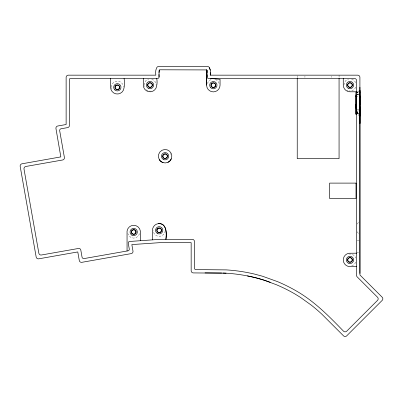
<?xml version="1.0" encoding="UTF-8"?>
<svg xmlns="http://www.w3.org/2000/svg" width="403" height="403" viewBox="0 0 403 403"><rect width="100%" height="100%" fill="white"/><g stroke="black" fill="none" stroke-linecap="round" stroke-linejoin="round"><path stroke-width="0.3" stroke-dasharray="2.02 1.51" d="M304.935 77.361L304.94 76.258M331.357 77.361L331.357 76.258M358.499 92.232L358.887 92.005M358.045 113.495L357.935 113.817L357.758 112.835L358 113.273M357.265 224.053L359.249 221.081M358.065 91.557L357.013 92.816L359.37 90.554M357.285 92.509L357.97 91.778M357.592 92.232L357.824 92.02L357.365 92.413M357.345 111.782L357.763 112.85L357.078 110.654M358.715 94.161L357.526 94.262L357.164 94.937L357.506 94.005A1.501 0.841 -49.8 0 0 358.932 93.97L359.083 94.634L358.927 94.257M357.159 240.677L359.36 240.677M356.605 252.575L359.36 252.575M359.128 110.82L358.932 110.835A1.219 0.871 64.4 0 1 359.174 111.117M359.053 115.601L359.259 115.767L357.023 113.565M359.179 113.767L358.887 113.515L359.189 114.069M357.129 113.087L357.471 113.515L357.103 112.855M357.265 231.77L359.249 234.742M357.763 112.85L357.083 110.815M359.073 113.827L359.234 114.291M339.064 75.159L339.064 77.673M297.233 75.789L297.233 77.673M355.688 87.108A6.06 6.06 0 0 1 348.917 90.957M347.9 90.68A6.06 6.06 0 0 1 346.943 90.227M343.95 84.957A6.06 6.06 0 0 1 348.479 79.134M351.618 79.154A6.06 6.06 0 0 1 355.718 82.963M207.485 83.562A6.06 6.06 0 0 1 211.807 79.315M215.444 79.502A6.06 6.06 0 0 1 219.192 83.663M111.515 88.72A6.06 6.06 0 0 1 111.339 87.678M111.324 87.149A6.06 6.06 0 0 1 117.172 81.149A6.06 6.06 0 0 1 123.424 86.736M170.449 153.432A6.06 6.06 0 0 1 170.847 154.364M139.539 233.68A6.06 6.06 0 0 1 127.832 233.569M165.225 230.818A6.06 6.06 0 0 1 159.15 236.309A6.06 6.06 0 0 1 153.15 230.738M355.653 262.136A6.06 6.06 0 0 1 351.492 265.874M348.988 254.026A6.06 6.06 0 0 1 355.698 257.991M151.11 91.063A6.06 6.06 0 0 1 148.485 90.927M147.987 90.761A6.06 6.06 0 0 1 145.785 89.335M144.239 86.605A6.06 6.06 0 0 1 144.062 85.562M144.047 85.033A6.06 6.06 0 0 1 148.586 79.22M151.724 79.245A6.06 6.06 0 0 1 156.168 85.139M357.506 94.005L357.265 94.705L357.506 94.005M358.574 109.908L357.476 109.908L358.574 109.908M357.965 113.5L357.809 113.283L357.965 113.5M357.375 96.367L356.957 96.287L357.375 96.367M358.529 113.787L358.277 113.631L358.529 113.787"/><path stroke-width="0.6" d="M110.624 78.464L110.618 87.295A6.72 6.72 0 0 0 123.368 90.252A22.155 22.155 0 0 0 124.053 78.464M159.004 74.757L159.15 70.253L159.825 69.795L206.668 69.921A23.631 23.631 0 0 0 207.071 70.374L207.097 77.003A1.456 1.456 0 0 0 208.553 78.464L354.403 78.464A2.201 2.201 0 0 1 356.605 80.665L356.605 273.466A3.526 3.526 0 0 0 357.058 276.76L377.535 297.248A2.201 2.201 0 0 1 377.535 300.361L346.671 331.216A2.201 2.201 0 0 1 343.558 331.216C329.14 316.32 314.405 301.308 296.255 290.926A165.769 165.769 0 0 0 277.586 281.652L262.449 276.211L254.681 274.126A165.698 165.698 0 0 0 226.31 269.894L195.833 269.607A1.395 1.395 0 0 1 194.508 268.574L194.458 241.528A2.201 2.201 0 0 0 192.256 239.327L160.187 239.327L129.63 241.468A1.501 1.501 0 0 0 128.255 243.226L129.267 248.973A1.612 1.612 0 0 1 127.963 250.837L84.106 258.57A1.778 1.778 0 0 1 82.046 257.129L80.802 250.061A1.975 1.975 0 0 0 78.514 248.46L41.403 255.003A2.201 2.201 0 0 1 38.849 253.215L23.999 169.033A2.201 2.201 0 0 1 25.787 166.484L62.606 159.996A2.201 2.201 0 0 0 64.394 157.442L59.689 130.743A1.708 1.708 0 0 1 61.075 128.769L67.618 127.61A2.191 2.191 0 0 0 69.427 125.454L69.427 79.839A2.03 2.03 0 0 1 69.613 78.751L72.807 78.464L157.593 78.464A1.456 1.456 0 0 0 159.049 77.003L159.009 74.757L159.049 77.003M210.628 78.464L220.053 79.3L220.053 85.078A6.72 6.72 0 0 1 213.358 91.884A6.72 6.72 0 0 1 206.618 85.119L206.643 69.91A23.555 23.555 0 0 0 207.066 70.374L207.127 72.585M355.909 108.19L355.914 104.312L355.899 114.2L356.605 114.2M222.849 273.027A161.759 161.759 0 0 1 257.88 278.342L264.116 280.186L276.307 284.699A162.444 162.444 0 0 1 294.603 293.782L300.346 297.313L311.297 305.157A167.658 167.658 0 0 1 321.856 314.189L343.558 335.885A2.201 2.201 0 0 0 346.671 335.885L382.205 300.361A2.201 2.201 0 0 0 382.205 297.248L359.95 274.997L359.909 87.214M206.618 85.119L206.643 69.91M355.904 114.2L355.899 92.181L356.605 92.181M359.899 112.185L359.899 116.094L359.909 115.298L359.516 115.087M207.097 77.003L207.127 74.792M159.004 72.505L159.397 69.986M210.285 75.159L210.285 70.092L209.424 67.699A2.201 2.201 0 0 0 207.449 66.47L158.711 66.47A2.201 2.201 0 0 0 156.742 67.679L155.865 70.072L155.603 72.616L155.85 75.159L68.329 75.159A2.201 2.201 0 0 0 66.127 77.361L66.127 124.522L57.735 126.003A2.201 2.201 0 0 0 55.952 128.552L60.828 156.898L21.964 163.804A2.201 2.201 0 0 0 20.175 166.353L36.174 257.043A2.201 2.201 0 0 0 38.723 258.827L77.779 251.94L79.295 260.534A2.201 2.201 0 0 0 81.844 262.323L131.207 253.618A2.201 2.201 0 0 0 132.99 251.069L131.846 244.581L160.303 242.626L191.158 242.626L191.158 270.715A2.201 2.201 0 0 0 193.364 272.917L226.108 273.194M210.532 72.626L210.28 75.159L357.708 75.159A2.201 2.201 0 0 1 359.909 77.361L359.909 273.446M162.847 156.777L162.495 156.838L162.888 156.918C163.895 160.354 169.189 157.513 166.882 154.772C165.165 152.475 161.482 155.286 163.19 157.548A2.292 2.267 29.5 0 0 165.079 158.545L166.086 158.324A2.312 2.312 0 0 0 167.275 155.452A2.312 2.312 0 0 0 164.53 153.991A2.312 2.312 0 0 0 162.807 156.581L162.888 156.918M158.283 223.645C166.751 222.778 166.777 233.614 165.9 239.327C166.766 233.614 166.746 222.788 158.283 223.645A6.715 6.715 0 0 0 152.475 230.299L152.475 239.866M356.605 253.195L349.074 253.25A6.72 6.72 0 0 0 343.285 260.363A6.72 6.72 0 0 0 349.985 266.625L356.605 266.625M204.991 272.891L221.67 272.992M356.605 91.788L349.985 91.788A6.72 6.72 0 0 1 343.265 85.073L343.265 78.464M159.311 159.633L160.354 160.983A6.715 6.715 0 0 0 171.421 158.515A6.715 6.715 0 0 0 164.484 149.543A6.715 6.715 0 0 0 159.311 159.633A6.755 6.755 0 0 0 163.119 162.651M209.424 67.699L210.285 70.087M359.904 113.248L359.869 106.372M359.909 90.373L359.909 123.55L359.869 95.859L359.864 105.269M359.889 97.314L359.909 90.509M140.43 240.712L140.36 231.09A6.72 6.72 0 0 0 127.051 231.08L127.061 250.998M355.904 96.71L355.909 104.584M339.064 78.298L339.064 158.671L297.233 158.671L297.233 78.298M143.292 78.464L143.292 85.073A6.715 6.715 0 0 0 156.042 88.035A17.913 17.913 0 0 0 156.717 78.459M247.412 275.924A143.886 143.886 0 0 1 270.262 282.307M171.285 158.863A6.745 6.745 0 0 1 167.895 162.344M356.025 94.942L355.904 95.425L356.025 94.957M352.298 259.87C352.484 262.842 347.608 262.942 347.673 259.96C347.492 256.988 352.363 256.892 352.298 259.87M136.013 231.967C136.179 234.944 131.302 235.004 131.388 232.027C131.227 229.055 136.098 228.99 136.013 231.967M215.65 85.159C215.781 88.136 210.905 88.151 211.021 85.174C210.89 82.197 215.761 82.182 215.65 85.159M147.74 84.635C147.055 87.532 151.84 88.459 152.284 85.512C152.974 82.615 148.183 81.688 147.74 84.635M355.94 96.025L355.904 96.322L355.94 96.025M156.923 229.831C156.198 232.717 160.968 233.705 161.447 230.773C162.177 227.881 157.397 226.889 156.923 229.831M347.724 84.595C346.983 87.476 351.743 88.494 352.247 85.562C352.998 82.675 348.217 81.653 347.724 84.595M115.087 86.806C114.336 89.683 119.092 90.715 119.6 87.789C120.366 84.902 115.585 83.864 115.087 86.806M359.793 92.438L359.753 92.74L359.753 92.176L359.793 92.438M356.015 183.108L329.594 183.108L329.594 198.523L356.015 198.523L356.015 183.108M359.894 115.701L359.743 115.359L359.839 115.656M115.747 88.957A2.307 2.307 0 0 0 119.585 87.849A2.307 2.307 0 0 0 116.704 85.073A2.307 2.307 0 0 0 115.747 88.957M132.134 233.695A2.307 2.307 0 0 0 135.952 232.511A2.307 2.307 0 0 0 133.02 229.796A2.307 2.307 0 0 0 132.134 233.695M148.385 86.71A2.307 2.307 0 0 0 152.243 85.668A2.307 2.307 0 0 0 149.407 82.842A2.307 2.307 0 0 0 148.385 86.71M157.996 232.279A2.307 2.307 0 0 0 161.492 230.34A2.307 2.307 0 0 0 158.067 228.279A2.307 2.307 0 0 0 157.996 232.279M211.706 86.806A2.307 2.307 0 0 0 215.57 85.758A2.307 2.307 0 0 0 212.729 82.937A2.307 2.307 0 0 0 211.706 86.806M348.484 261.668A2.307 2.307 0 0 0 352.257 260.338A2.307 2.307 0 0 0 349.22 257.739A2.307 2.307 0 0 0 348.484 261.668M348.373 86.726A2.312 2.312 0 0 0 352.222 85.643A2.312 2.312 0 0 0 349.356 82.852A2.312 2.312 0 0 0 348.373 86.726M114.769 89.864A3.637 3.637 0 0 0 120.86 88.237A3.637 3.637 0 0 0 116.402 83.779A3.637 3.637 0 0 0 114.769 89.864M131.882 235.151A3.637 3.637 0 0 0 137.337 231.997A3.637 3.637 0 0 0 131.882 228.849A3.637 3.637 0 0 0 131.882 235.151M148.193 88.222A3.637 3.637 0 0 0 153.649 85.073A3.637 3.637 0 0 0 148.193 81.92A3.637 3.637 0 0 0 148.193 88.222M157.346 233.438A3.637 3.637 0 0 0 162.822 230.32A3.637 3.637 0 0 0 157.387 227.136A3.637 3.637 0 0 0 157.346 233.438M163.275 159.387A3.637 3.637 0 0 0 168.731 156.233A3.637 3.637 0 0 0 163.275 153.085A3.637 3.637 0 0 0 163.275 159.387M210.764 87.738A3.637 3.637 0 0 0 216.849 86.106A3.637 3.637 0 0 0 212.396 81.653A3.637 3.637 0 0 0 210.764 87.738M348.167 263.068A3.637 3.637 0 0 0 353.627 259.915A3.637 3.637 0 0 0 348.167 256.766A3.637 3.637 0 0 0 348.167 263.068M348.167 88.227A3.637 3.637 0 0 0 353.622 85.073A3.637 3.637 0 0 0 348.167 81.92A3.637 3.637 0 0 0 348.167 88.227"/></g></svg>
